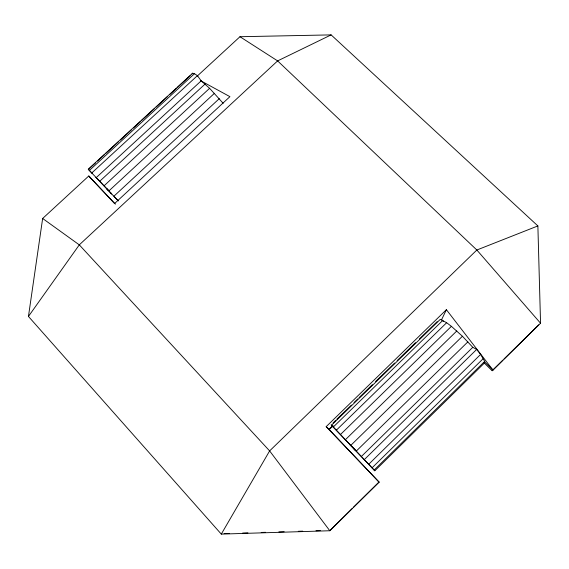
<?xml version="1.0" encoding="UTF-8"?>
<svg xmlns="http://www.w3.org/2000/svg" width="569" height="569" viewBox="0 0 569 569"><rect width="100%" height="100%" fill="white"/><g stroke="black" fill="none" stroke-linecap="round" stroke-linejoin="round"><path stroke-width="0.85" d="M331.13 424.815L331.514 425.207L440.264 319.365L446.644 322.723L451.402 326.336L462.426 336.251L472.782 347.31L476.658 349.437L480.627 354.409L484.688 361.386L484.532 362.922L374.822 470.769L332.104 425.861M353.328 507.427L379.068 482.078L329.814 530.742L221.298 534.113L28.45 316.442L42.647 218.482L88.75 176.02L90.528 177.869M483.956 362.695L492.142 370.732L492.989 370.056L446.395 309.7L441.629 319.629L443.528 321.492M221.298 534.113L269.628 450.904L476.843 250.011L537.876 225.929L540.55 323.22L492.989 370.056L484.745 361.962M192.016 74.055L192.614 73.188L194.449 73.728L197.422 75.649L201.17 80.862L209.605 88.309L223.169 103.302M28.45 316.442L79.297 244.862L277.622 60.897L331.122 34.887L537.876 225.929M374.822 470.769L368.705 464.276L480.627 354.409M372.062 467.832L483.366 358.484M374.146 470.037L484.688 361.386M352.069 508.665L329.814 530.742L269.628 450.904L79.297 244.862L42.647 218.482M492.142 370.732L502.847 360.191M504.106 358.947L538.751 324.835M368.705 464.276L356.222 451.146L467.896 341.841M361.329 456.53L472.782 347.31M364.295 459.624L476.658 349.437M356.222 451.146L340.44 434.552L451.402 326.336M345.376 439.737L456.793 330.952M352.666 447.462L350.732 445.427L462.426 336.251M332.794 425.576L328.974 429.289L379.132 482.171L326.186 426.65L446.395 309.7M333.029 422.966L335.568 420.491M336.841 419.261L351.436 405.05M353.975 402.582L357.787 398.876M359.053 397.639L372.382 384.665M375.561 381.579L394.601 363.043M397.141 360.575L415.548 342.659M419.353 338.953L437.127 321.656M333.071 425.847L329.259 429.559L326.186 426.65M340.44 434.552L333.278 427.042L442.846 320.354M336.315 430.221L446.644 322.723M214.47 93.288L108.885 190.928L88.252 169.242L192.614 73.188M219.293 98.643L113.9 196.213L118.117 200.658M96.232 177.62L201.17 80.862M99.717 181.283L205.068 84.063M104.042 185.828L209.605 88.309M92.377 173.63L88.408 169.413L95.571 162.819M97.527 161.02L104.696 154.419M105.998 153.225L118.38 141.823M120.336 140.031L131.411 129.832M133.366 128.032L140.536 121.432M141.837 120.237L154.22 108.843M156.176 107.043L167.25 96.844M169.861 94.447L176.376 88.451M177.677 87.249L190.06 75.855M89.404 170.437L194.449 73.728M91.801 172.94L197.422 75.649M197.301 76.026L239.969 36.722L331.122 34.887M224.101 533.601L229.399 533.438M242.65 533.025L247.949 532.854M261.199 532.442L265.616 532.307M278.867 531.894L284.166 531.731M298.298 531.29L302.715 531.154M315.966 530.742L320.383 530.607M200.736 80.748L229.919 96.659L114.575 203.546L88.75 176.02L115.457 204.179M239.969 36.722L277.622 60.897L476.843 250.011L540.55 323.22M331.514 425.207L333.278 427.042M350.732 445.427L349.978 444.645L351.422 446.174M110.18 192.358L111.723 193.979L95.884 177.336M118.302 200.949L106.702 188.68L108.245 190.323M352.808 447.632L355.504 450.456L353.385 448.216"/></g></svg>
